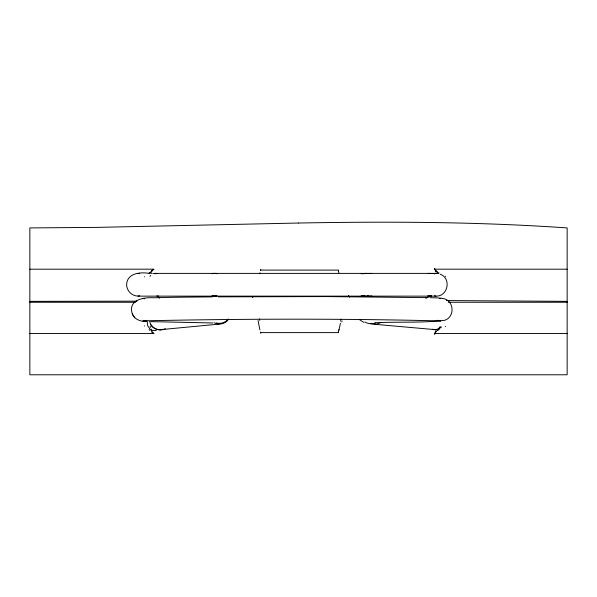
<?xml version="1.0" encoding="UTF-8"?>
<svg xmlns="http://www.w3.org/2000/svg" width="597" height="597" viewBox="0 0 597 597"><rect width="100%" height="100%" fill="white"/><g stroke="black" fill="none" stroke-linecap="round" stroke-linejoin="round"><path stroke-width="0.9" d="M147.131 320.895L147.69 325.798L150.825 330.171M340.611 321.149L341.066 319.149M260.396 270.65L260.523 270.098L338.275 270.098M338.417 331.969L338.969 329.581M259.68 273.747L259.896 272.829M150.145 272.881L150.369 272.508M437.899 329.88L437.579 330.41M439.795 327.014L439.019 328.149M150.72 271.986L151.265 271.337M151.728 271.411L152.257 270.74M151.683 271.478L151.325 271.926M436.228 331.462L435.698 332.126M150.825 272.53L149.757 273.71M438.198 329.134L437.347 330.074A18.671 6.074 -26.3 0 0 437.138 330.365M435.019 332.895L434.549 333.35M153.071 269.807L153.504 269.374M151.354 271.239L151.892 270.747M153.817 269.314L153.205 269.769M151.974 270.672L152.713 270.113M435.504 332.492L435.109 332.775M431.034 296L427.594 297.567M427.377 297.634L426.87 297.769M426.654 297.813L426.243 297.896M148.944 273.389C140.258 271.799 126.848 273.239 126.624 284.762C126.661 291.314 133.094 297.246 139.661 295.813M361.155 273.702L364.498 273.702M147.034 320.32L142.855 321.119L146.429 320.813M434.385 273.702L436.056 273.389M364.498 295.813L361.155 295.813M137.982 296.134L436.056 296.134C448.056 296.47 451.578 278.299 440.243 274.187M439.608 298.44L440.511 298.351M159.757 329.745L219.375 324.074M147.862 320.746C245.471 318.731 343.185 318.529 440.78 320.925L437.444 320.29M375.185 322.768C398.303 321.552 421.683 323.156 444.661 320.305C454.399 317.291 454.518 302.373 444.952 298.97C440.138 297.694 435.138 297.881 430.206 297.702M212.271 296.896C192.786 297.105 173.294 297.127 153.817 297.784C143.653 297.119 127.549 299.754 132.347 314.029M218.203 296.851L325.544 296.575L426.795 297.627M136.944 301.164L29.85 301.351M156.31 330.551L151.668 330.544M153.907 269.18L29.85 269.195M434.198 269.18L567.15 269.195M154.892 273.389L430.743 273.389M431.683 273.389L438.243 273.389M29.85 302.261L135.459 302.261M448.257 302.261L567.15 302.261M260.396 332.059L260.523 332.611L338.275 332.611M29.85 333.507L153.907 333.522M434.198 333.522L567.15 333.507M446.437 300.567L567.15 301.351M212.733 322.97L150.787 321.634M146.34 321.462C140.698 321.514 134.549 319.664 132.288 313.925L134.818 317.776M144.668 298.634L142.899 298.455L144.571 298.776M435.609 329.678L374.595 324.283M434.385 295.813L436.056 296.134M137.982 273.389L139.705 273.702M363.819 322.395L359.655 319.783M433.467 273.575L434.325 273.822M156.854 295.881L159.533 298.179M435.109 269.926L435.504 270.21M153.205 332.932L153.832 333.402M152.713 332.589L151.974 332.029M434.474 269.478L434.407 269.434A11.47 1.395 65.8 0 1 434.459 269.172M153.504 333.327L153.108 332.939M436.235 270.777L436.713 271.217M436.81 271.314L437.31 271.911M438.198 273.575L437.28 272.553A18.671 6.074 26.3 0 1 437.138 272.336M435.698 270.575L436.228 271.247M152.257 331.969L151.325 330.775M436.661 271.807L436.28 271.314M338.902 272.859L338.417 270.732M259.896 329.872L258.061 320.582M367.7 273.575A11.373 11.164 -90 0 1 371.759 273.575M371.759 295.948A11.373 11.164 -90 0 1 367.7 295.948M428.713 273.575A11.373 11.134 -90 0 1 432.765 273.575M430.743 296.134A11.373 11.134 -90 0 1 428.713 295.948M364.11 273.575A11.373 11.35 -90 0 1 368.237 273.575M368.237 295.948A11.373 11.35 -90 0 1 364.11 295.948M212.472 273.575A11.373 11.35 -90 0 1 216.607 273.575M216.607 295.948A11.373 11.35 -90 0 1 212.472 295.948M217.107 295.836A11.38 11.283 89.7 0 1 211.905 295.836M211.734 273.724A11.38 11.283 89.7 0 1 217.278 273.724M152.854 273.575A11.373 11.194 -90 0 1 156.921 273.575M154.466 273.687A11.373 11.097 75.4 0 1 156.459 273.717M158.451 295.978A11.373 11.097 75.4 0 1 157.414 296.209M427.631 273.575A11.373 11.119 -90 0 1 431.676 273.575M431.676 295.948A11.373 11.119 -90 0 1 427.631 295.948M380.707 322.41A11.373 11.164 -84.9 0 1 370.491 323.499M438.676 329.223A11.373 11.134 -85.2 0 1 432.549 329.245M375.222 322.977A11.373 11.343 -75.9 0 1 364.834 321.94M228.226 319.141A11.373 11.35 -74.7 0 1 216.286 322.925M228.711 319.111A11.38 11.283 82.2 0 1 214.01 322.701M162.839 329.313A11.373 11.186 84.5 0 1 150.392 324.567M165.369 328.753A11.373 11.082 71.1 0 1 149.601 321.492M441.526 327.014A11.373 11.112 -85.3 0 1 432.497 329.402M338.365 271.068A18.746 1.41 86.7 0 1 338.409 270.62M349.327 296.537A11.746 8.201 -73.6 0 1 348.439 295.597M349.685 297.157A18.373 13.403 -56 0 1 349.417 296.903M253.329 296.619A10.231 5.582 68.7 0 1 252.412 297.396M260.553 270.083A24.984 1.119 -73 0 1 260.829 269.441M338.409 332.089A18.746 1.41 -86.7 0 1 338.365 331.641M340.38 323.275A11.037 0.537 -80.1 0 1 338.954 329.999M341.857 321.962A17.94 3.343 -77.8 0 1 342.051 320.999M259.344 318.828A22.962 13.179 75.7 0 1 259.702 320.402M260.829 333.26A24.984 1.119 73 0 1 260.553 332.619M426.154 297.813A4.037 1.56 0.1 0 1 425.333 297.918M427.527 297.5A11.627 6.776 8.7 0 1 427.31 297.567M431.377 296.09A20.999 14.634 -69.6 0 1 431.079 296.269M438.586 272.613A17.417 8.634 79.6 0 1 439.079 273.098M438.183 273.232A20.91 7.649 69.8 0 1 438.414 273.478M435.631 271.859A18.962 5.836 27.7 0 1 435.31 271.337M434.392 268.419A17.41 2.731 65.1 0 1 434.795 268.486M445.369 276.202A26.671 0.903 28 0 1 445.646 276.344M436.519 271.531A32.902 3.015 49.7 0 1 436.817 271.777M144.623 276.687A30.835 1.388 -42.5 0 1 144.429 276.874M152.168 270.202A13.067 0.396 -29.8 0 1 152.034 270.284M151.354 273.545A11.813 1.112 -54.9 0 1 151.795 273.008M150.041 276.292A17.903 1.761 -58.7 0 1 150.69 275.359M149.638 272.448A18.783 4.94 -31.5 0 1 149.086 273.016M440.392 326.649A7.686 5.627 81.8 0 1 439.982 327.268M439.258 329.417A17.417 8.634 -79.6 0 1 438.586 330.089M438.414 329.223A20.91 7.649 -69.8 0 1 438.183 329.469M435.31 331.372A18.962 5.836 -27.7 0 1 435.631 330.85M434.795 334.223A17.41 2.731 -65.1 0 1 434.392 334.29M434.459 333.536A11.47 1.395 -65.8 0 1 434.429 333.313M445.593 326.387A26.664 0.91 -28 0 1 445.31 326.529M436.817 330.917A32.887 3.015 -49.7 0 1 436.519 331.171M144.422 325.82A30.835 1.388 42.5 0 1 144.616 326.014M152.034 332.417A13.067 0.396 29.8 0 1 152.168 332.507M151.795 329.701A11.813 1.112 54.9 0 1 151.354 329.163M150.69 327.35A17.903 1.761 58.7 0 1 150.041 326.417M149.086 329.693A18.783 4.94 31.5 0 1 149.638 330.26M298.5 223.032L97.013 227.382L29.85 227.92L29.85 374.789L567.15 374.782L567.15 227.92C477.742 221.726 388.072 221.405 298.5 223.032"/></g></svg>
